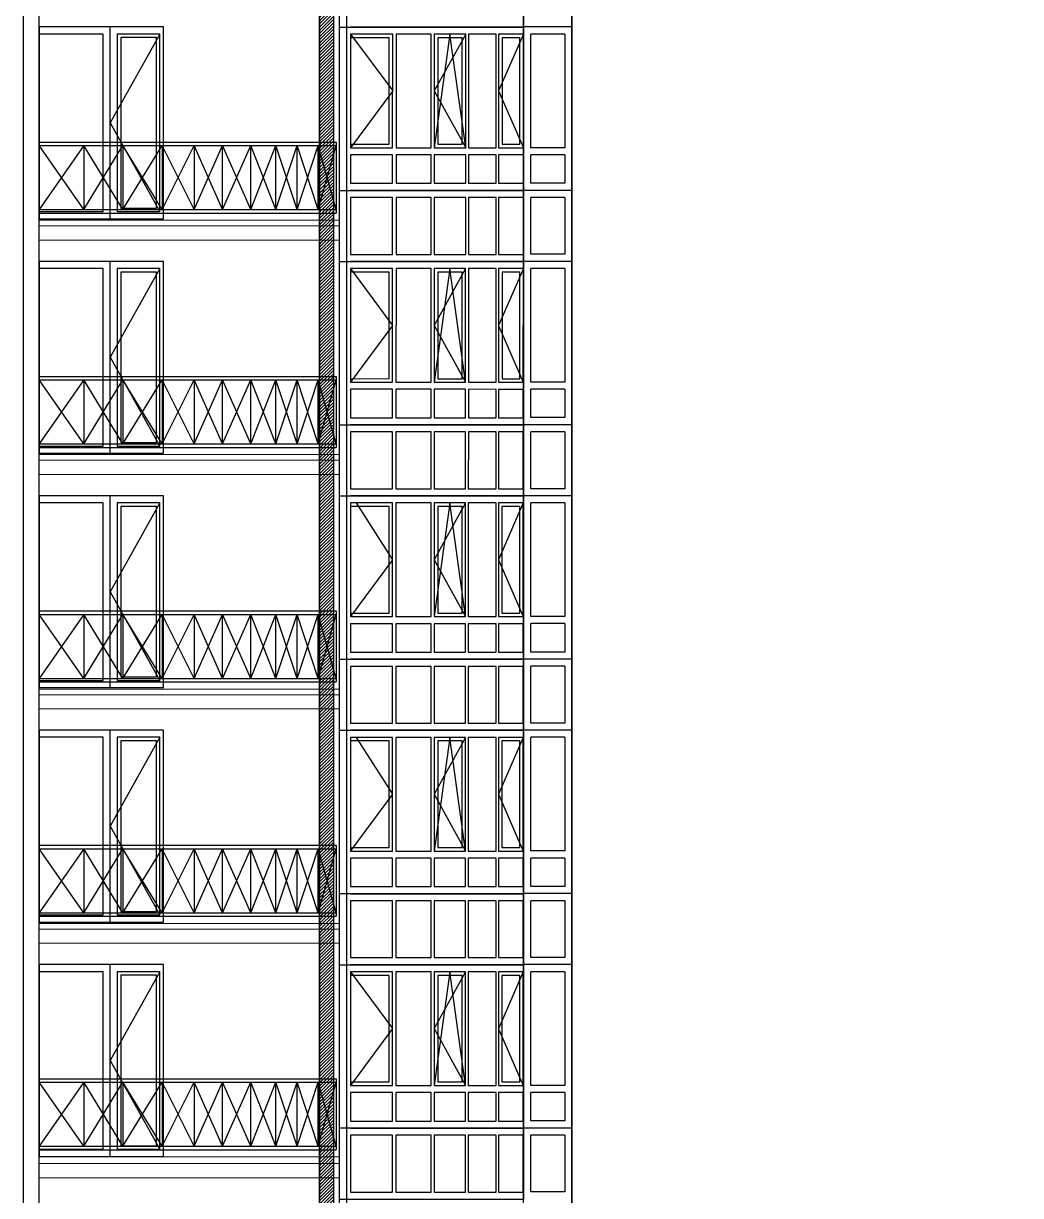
# Model space of a CAD drawing. Header units: inches. Extents: x -634 to 3638, y -6930911 to 5552.
# Drawn here: x 1466.06 to 1480.72, y 3491.61 to 3508.83 of the extents above; entities that cross this region are included whole.
import ezdxf

# ---------------------------------------------------------------- set-up
doc = ezdxf.new("R2010")
doc.units = ezdxf.units.IN
doc.header["$MEASUREMENT"] = 0
doc.linetypes.add('DASHED2', pattern=[9.525, 6.35, -3.175])
doc.layers.add('ELEV', color=134, linetype='Continuous', lineweight=18)
doc.layers.add('WALL_1', color=11, linetype='Continuous', lineweight=15)
for name, color, linetype in [('OGRAJDENIYE', 255, 'Continuous'), ('Okno', 150, 'Continuous'), ('WALL', 243, 'Continuous')]:
    doc.layers.add(name, color=color, linetype=linetype)
pattern_1 = [(45, (1262.311104, 3366.587935), (-0.02343928418428, 0.02343928418428), [])]

msp = doc.modelspace()

# ---------------------------------------------------------------- hatches: boundary and pattern name
at = {"layer": 'ELEV', "linetype": 'Continuous'}
h = msp.add_hatch(dxfattribs=at)
h.set_pattern_fill('ANSI31', color=256, scale=0.01044, style=0)
h.set_pattern_definition(pattern_1)
edge = h.paths.add_edge_path()
edge.add_ellipse((1445.78234, 3471.96182), major_axis=(0, 6932302.83262), ratio=0.00000001506, start_angle=89.999976115149, end_angle=270.000023884851)
edge.add_line((1445.67794, 3474.85168), (1445.67794, 3528.48347))
edge.add_line((1445.67794, 3528.48347), (1445.88675, 3528.48347))
edge.add_line((1445.88675, 3528.48347), (1445.88675, 3474.85168))
h = msp.add_hatch(dxfattribs=at)
h.set_pattern_fill('ANSI31', color=256, scale=0.01044, style=0)
h.set_pattern_definition(pattern_1)
edge = h.paths.add_edge_path()
edge.add_line((1470.41406, 3474.59067), (1470.41406, 3528.48347))
edge.add_line((1470.41406, 3528.48347), (1470.62287, 3528.48347))
edge.add_line((1470.62287, 3528.48347), (1470.62287, 3474.59067))
edge.add_ellipse((1470.51844, 3474.93555), major_axis=(-0.00005, 0.3708), ratio=0.76649681, start_angle=158.442209, end_angle=201.545203)

# ---------------------------------------------------------------- linework, layer by layer
at = {"layer": 'ELEV', "linetype": 'Continuous', "flags": 128}
for points in [[(1470.41406, 3528.48347, 0.02088, 0.02088, 0), (1470.41406, 3474.59067, 0.02088, 0.02088, 0)], [(1470.62287, 3528.48347, 0.02088, 0.02088, 0), (1470.62287, 3474.59067, 0.02088, 0.02088, 0)]]:
    msp.add_lwpolyline(points, format="xyseb", dxfattribs=at)
at = {"layer": 'OGRAJDENIYE', "color": 7, "linetype": 'Continuous'}
for p, q in [((1466.29407, 3507.09153), (1470.65677, 3507.09153)), ((1466.29407, 3507.03932), (1470.65677, 3507.03932)), ((1466.29407, 3507.03932), (1466.29407, 3506.09969)), ((1466.95109, 3506.09969), (1466.29407, 3507.03932)), ((1466.95109, 3507.03932), (1466.29407, 3506.09969)), ((1467.52531, 3506.09969), (1466.95109, 3507.03932)), ((1466.95109, 3506.09969), (1467.52531, 3507.03932)), ((1466.95109, 3507.03932), (1466.95109, 3506.09969)), ((1467.52531, 3507.03932), (1467.52531, 3506.09969)), ((1467.52531, 3506.09969), (1468.09953, 3507.03932)), ((1468.09953, 3506.09969), (1467.52531, 3507.03932)), ((1468.09953, 3507.03932), (1468.09953, 3506.09969)), ((1468.09953, 3506.09969), (1468.56934, 3507.03932)), ((1468.56934, 3506.09969), (1468.09953, 3507.03932)), ((1468.56934, 3506.09969), (1468.98696, 3507.03932)), ((1468.98696, 3506.09969), (1468.56934, 3507.03932)), ((1468.56934, 3507.03932), (1468.56934, 3506.09969)), ((1468.98696, 3506.09969), (1468.98696, 3507.03932)), ((1468.98696, 3506.09969), (1469.40457, 3507.03932)), ((1469.40457, 3506.09969), (1468.98696, 3507.03932)), ((1469.40457, 3506.09969), (1469.40457, 3507.03932)), ((1469.40457, 3506.09969), (1469.76998, 3507.03932)), ((1469.76998, 3506.09969), (1469.40457, 3507.03932)), ((1469.76998, 3506.09969), (1469.76998, 3507.03932)), ((1469.76998, 3506.09969), (1470.0832, 3507.03932)), ((1470.0832, 3506.09969), (1469.76998, 3507.03932)), ((1470.0832, 3506.09969), (1470.0832, 3507.03932)), ((1470.0832, 3506.09969), (1470.39641, 3507.03932)), ((1470.39641, 3506.09969), (1470.0832, 3507.03932)), ((1470.39641, 3506.09969), (1470.39641, 3507.03932)), ((1470.39641, 3506.09969), (1470.65677, 3507.03932)), ((1470.65677, 3506.09969), (1470.39641, 3507.03932)), ((1470.65677, 3507.09153), (1470.65677, 3506.04749)), ((1466.29407, 3506.09969), (1470.65677, 3506.09969)), ((1466.29407, 3506.04749), (1470.65677, 3506.04749)), ((1466.29407, 3503.64621), (1470.65677, 3503.64621)), ((1466.29407, 3503.594), (1470.65677, 3503.594)), ((1466.29407, 3503.594), (1466.29407, 3502.65437)), ((1466.95109, 3502.65437), (1466.29407, 3503.594)), ((1466.95109, 3503.594), (1466.29407, 3502.65437)), ((1467.52531, 3502.65437), (1466.95109, 3503.594)), ((1466.95109, 3502.65437), (1467.52531, 3503.594)), ((1466.95109, 3503.594), (1466.95109, 3502.65437)), ((1467.52531, 3503.594), (1467.52531, 3502.65437)), ((1467.52531, 3502.65437), (1468.09953, 3503.594)), ((1468.09953, 3502.65437), (1467.52531, 3503.594)), ((1468.09953, 3503.594), (1468.09953, 3502.65437)), ((1468.09953, 3502.65437), (1468.56934, 3503.594)), ((1468.56934, 3502.65437), (1468.09953, 3503.594)), ((1468.56934, 3502.65437), (1468.98696, 3503.594)), ((1468.98696, 3502.65437), (1468.56934, 3503.594)), ((1468.56934, 3503.594), (1468.56934, 3502.65437)), ((1468.98696, 3502.65437), (1468.98696, 3503.594)), ((1468.98696, 3502.65437), (1469.40457, 3503.594)), ((1469.40457, 3502.65437), (1468.98696, 3503.594)), ((1469.40457, 3502.65437), (1469.40457, 3503.594)), ((1469.40457, 3502.65437), (1469.76998, 3503.594)), ((1469.76998, 3502.65437), (1469.40457, 3503.594)), ((1469.76998, 3502.65437), (1469.76998, 3503.594)), ((1469.76998, 3502.65437), (1470.0832, 3503.594)), ((1470.0832, 3502.65437), (1469.76998, 3503.594)), ((1470.0832, 3502.65437), (1470.0832, 3503.594)), ((1470.0832, 3502.65437), (1470.39641, 3503.594)), ((1470.39641, 3502.65437), (1470.0832, 3503.594)), ((1470.39641, 3502.65437), (1470.39641, 3503.594)), ((1470.39641, 3502.65437), (1470.65677, 3503.594)), ((1470.65677, 3502.65437), (1470.39641, 3503.594)), ((1470.65677, 3503.64621), (1470.65677, 3502.60217)), ((1466.29407, 3502.65437), (1470.65677, 3502.65437)), ((1466.29407, 3502.60217), (1470.65677, 3502.60217)), ((1466.29407, 3500.20089), (1470.65677, 3500.20089)), ((1466.29407, 3500.14868), (1470.65677, 3500.14868)), ((1466.29407, 3500.14868), (1466.29407, 3499.20905)), ((1466.95109, 3499.20905), (1466.29407, 3500.14868)), ((1466.95109, 3500.14868), (1466.29407, 3499.20905)), ((1467.52531, 3499.20905), (1466.95109, 3500.14868)), ((1466.95109, 3499.20905), (1467.52531, 3500.14868)), ((1466.95109, 3500.14868), (1466.95109, 3499.20905)), ((1467.52531, 3500.14868), (1467.52531, 3499.20905)), ((1467.52531, 3499.20905), (1468.09953, 3500.14868)), ((1468.09953, 3499.20905), (1467.52531, 3500.14868)), ((1468.09953, 3500.14868), (1468.09953, 3499.20905)), ((1468.09953, 3499.20905), (1468.56934, 3500.14868)), ((1468.56934, 3499.20905), (1468.09953, 3500.14868)), ((1468.56934, 3499.20905), (1468.98696, 3500.14868)), ((1468.98696, 3499.20905), (1468.56934, 3500.14868)), ((1468.56934, 3500.14868), (1468.56934, 3499.20905)), ((1468.98696, 3499.20905), (1468.98696, 3500.14868)), ((1468.98696, 3499.20905), (1469.40457, 3500.14868)), ((1469.40457, 3499.20905), (1468.98696, 3500.14868)), ((1469.40457, 3499.20905), (1469.40457, 3500.14868)), ((1469.40457, 3499.20905), (1469.76998, 3500.14868)), ((1469.76998, 3499.20905), (1469.40457, 3500.14868)), ((1469.76998, 3499.20905), (1469.76998, 3500.14868)), ((1469.76998, 3499.20905), (1470.0832, 3500.14868)), ((1470.0832, 3499.20905), (1469.76998, 3500.14868)), ((1470.0832, 3499.20905), (1470.0832, 3500.14868)), ((1470.0832, 3499.20905), (1470.39641, 3500.14868)), ((1470.39641, 3499.20905), (1470.0832, 3500.14868)), ((1470.39641, 3499.20905), (1470.39641, 3500.14868)), ((1470.39641, 3499.20905), (1470.65677, 3500.14868)), ((1470.65677, 3499.20905), (1470.39641, 3500.14868)), ((1470.65677, 3500.20089), (1470.65677, 3499.15685)), ((1466.29407, 3499.20905), (1470.65677, 3499.20905)), ((1466.29407, 3499.15685), (1470.65677, 3499.15685)), ((1466.29407, 3496.75557), (1470.65677, 3496.75557)), ((1466.29407, 3496.70336), (1470.65677, 3496.70336)), ((1466.29407, 3496.70336), (1466.29407, 3495.76373)), ((1466.95109, 3495.76373), (1466.29407, 3496.70336)), ((1466.95109, 3496.70336), (1466.29407, 3495.76373)), ((1467.52531, 3495.76373), (1466.95109, 3496.70336)), ((1466.95109, 3495.76373), (1467.52531, 3496.70336)), ((1466.95109, 3496.70336), (1466.95109, 3495.76373)), ((1467.52531, 3496.70336), (1467.52531, 3495.76373)), ((1467.52531, 3495.76373), (1468.09953, 3496.70336)), ((1468.09953, 3495.76373), (1467.52531, 3496.70336)), ((1468.09953, 3496.70336), (1468.09953, 3495.76373)), ((1468.09953, 3495.76373), (1468.56934, 3496.70336)), ((1468.56934, 3495.76373), (1468.09953, 3496.70336)), ((1468.56934, 3495.76373), (1468.98696, 3496.70336)), ((1468.98696, 3495.76373), (1468.56934, 3496.70336)), ((1468.56934, 3496.70336), (1468.56934, 3495.76373)), ((1468.98696, 3495.76373), (1468.98696, 3496.70336)), ((1468.98696, 3495.76373), (1469.40457, 3496.70336)), ((1469.40457, 3495.76373), (1468.98696, 3496.70336)), ((1469.40457, 3495.76373), (1469.40457, 3496.70336)), ((1469.40457, 3495.76373), (1469.76998, 3496.70336)), ((1469.76998, 3495.76373), (1469.40457, 3496.70336)), ((1469.76998, 3495.76373), (1469.76998, 3496.70336)), ((1469.76998, 3495.76373), (1470.0832, 3496.70336)), ((1470.0832, 3495.76373), (1469.76998, 3496.70336)), ((1470.0832, 3495.76373), (1470.0832, 3496.70336)), ((1470.0832, 3495.76373), (1470.39641, 3496.70336)), ((1470.39641, 3495.76373), (1470.0832, 3496.70336)), ((1470.39641, 3495.76373), (1470.39641, 3496.70336)), ((1470.39641, 3495.76373), (1470.65677, 3496.70336)), ((1470.65677, 3495.76373), (1470.39641, 3496.70336)), ((1470.65677, 3496.75557), (1470.65677, 3495.71153)), ((1466.29407, 3495.76373), (1470.65677, 3495.76373)), ((1466.29407, 3495.71153), (1470.65677, 3495.71153)), ((1466.29407, 3493.32552), (1470.65677, 3493.32552)), ((1466.29407, 3493.27331), (1470.65677, 3493.27331)), ((1466.29407, 3493.27331), (1466.29407, 3492.33368)), ((1466.95109, 3492.33368), (1466.29407, 3493.27331)), ((1466.95109, 3493.27331), (1466.29407, 3492.33368)), ((1467.52531, 3492.33368), (1466.95109, 3493.27331)), ((1466.95109, 3492.33368), (1467.52531, 3493.27331)), ((1466.95109, 3493.27331), (1466.95109, 3492.33368)), ((1467.52531, 3493.27331), (1467.52531, 3492.33368)), ((1467.52531, 3492.33368), (1468.09953, 3493.27331)), ((1468.09953, 3492.33368), (1467.52531, 3493.27331)), ((1468.09953, 3493.27331), (1468.09953, 3492.33368)), ((1468.09953, 3492.33368), (1468.56934, 3493.27331)), ((1468.56934, 3492.33368), (1468.09953, 3493.27331)), ((1468.56934, 3492.33368), (1468.98696, 3493.27331)), ((1468.98696, 3492.33368), (1468.56934, 3493.27331)), ((1468.56934, 3493.27331), (1468.56934, 3492.33368)), ((1468.98696, 3492.33368), (1468.98696, 3493.27331)), ((1468.98696, 3492.33368), (1469.40457, 3493.27331)), ((1469.40457, 3492.33368), (1468.98696, 3493.27331)), ((1469.40457, 3492.33368), (1469.40457, 3493.27331)), ((1469.40457, 3492.33368), (1469.76998, 3493.27331)), ((1469.76998, 3492.33368), (1469.40457, 3493.27331)), ((1469.76998, 3492.33368), (1469.76998, 3493.27331)), ((1469.76998, 3492.33368), (1470.0832, 3493.27331)), ((1470.0832, 3492.33368), (1469.76998, 3493.27331)), ((1470.0832, 3492.33368), (1470.0832, 3493.27331)), ((1470.0832, 3492.33368), (1470.39641, 3493.27331)), ((1470.39641, 3492.33368), (1470.0832, 3493.27331)), ((1470.39641, 3492.33368), (1470.39641, 3493.27331)), ((1470.39641, 3492.33368), (1470.65677, 3493.27331)), ((1470.65677, 3492.33368), (1470.39641, 3493.27331)), ((1470.65677, 3493.32552), (1470.65677, 3492.28148)), ((1466.29407, 3492.33368), (1470.65677, 3492.33368)), ((1466.29407, 3492.28148), (1470.65677, 3492.28148))]:
    msp.add_line(p, q, dxfattribs=at)
at = {"layer": 'Okno', "color": 7}
for p, q in [((1467.33778, 3505.96397), (1467.33778, 3508.78286)), ((1467.33778, 3502.51865), (1467.33778, 3505.33754)), ((1467.33778, 3499.07333), (1467.33778, 3501.89222)), ((1467.33778, 3495.62801), (1467.33778, 3498.4469)), ((1467.33778, 3492.18269), (1467.33778, 3495.00158))]:
    msp.add_line(p, q, dxfattribs=at)
at = {"layer": 'Okno', "color": 7, "linetype": 'Continuous'}
for p, q in [((1474.12402, 3508.78266), (1473.41303, 3508.78266)), ((1474.01962, 3508.67826), (1473.51743, 3508.67826)), ((1474.01962, 3507.0078), (1473.51743, 3507.0078)), ((1474.01962, 3506.9034), (1473.51743, 3506.9034)), ((1474.01962, 3506.48578), (1473.51743, 3506.48578)), ((1474.12402, 3506.38138), (1473.41303, 3506.38138)), ((1474.01962, 3506.27697), (1473.51743, 3506.27697)), ((1474.01962, 3505.44175), (1473.51743, 3505.44175)), ((1474.12402, 3505.33734), (1473.41303, 3505.33734)), ((1474.01962, 3505.23294), (1473.51743, 3505.23294)), ((1474.01962, 3503.56248), (1473.51743, 3503.56248)), ((1474.01962, 3503.45808), (1473.51743, 3503.45808)), ((1474.01962, 3503.04046), (1473.51743, 3503.04046)), ((1474.12402, 3502.93606), (1473.41303, 3502.93606)), ((1474.01962, 3502.83165), (1473.51743, 3502.83165)), ((1474.01962, 3501.99643), (1473.51743, 3501.99643)), ((1474.12402, 3501.89202), (1473.41303, 3501.89202)), ((1474.01962, 3501.78762), (1473.51743, 3501.78762)), ((1474.01962, 3500.11716), (1473.51743, 3500.11716)), ((1474.01962, 3500.01276), (1473.51743, 3500.01276)), ((1474.01962, 3499.59514), (1473.51743, 3499.59514)), ((1474.12402, 3499.49074), (1473.41303, 3499.49074)), ((1474.01962, 3499.38633), (1473.51743, 3499.38633)), ((1474.01962, 3498.55111), (1473.51743, 3498.55111)), ((1474.12402, 3498.4467), (1473.41303, 3498.4467)), ((1474.01962, 3498.3423), (1473.51743, 3498.3423)), ((1474.01962, 3496.67184), (1473.51743, 3496.67184)), ((1474.01962, 3496.56744), (1473.51743, 3496.56744)), ((1474.01962, 3496.14982), (1473.51743, 3496.14982)), ((1474.12402, 3496.04542), (1473.41303, 3496.04542)), ((1474.01962, 3495.94101), (1473.51743, 3495.94101)), ((1474.01962, 3495.10579), (1473.51743, 3495.10579)), ((1474.12402, 3495.00138), (1473.41303, 3495.00138)), ((1474.01962, 3494.89698), (1473.51743, 3494.89698)), ((1474.01962, 3493.22652), (1473.51743, 3493.22652)), ((1474.01962, 3493.12212), (1473.51743, 3493.12212)), ((1474.01962, 3492.7045), (1473.51743, 3492.7045)), ((1474.12402, 3492.6001), (1473.41303, 3492.6001)), ((1474.01962, 3492.49569), (1473.51743, 3492.49569)), ((1474.01962, 3491.66047), (1473.51743, 3491.66047))]:
    msp.add_line(p, q, dxfattribs=at)
at = {"layer": 'Okno', "color": 7, "linetype": 'DASHED2', "ltscale": 0.4}
for p, q in [((1468.0686, 3508.67846), (1467.33778, 3507.37342)), ((1470.8688, 3508.67712), (1471.48898, 3507.84183)), ((1472.33114, 3508.67697), (1472.09986, 3507.00654)), ((1472.56224, 3508.67695), (1472.09995, 3507.84177)), ((1472.56207, 3507.00649), (1472.33114, 3508.67697)), ((1473.40998, 3508.67686), (1473.04419, 3507.84167)), ((1471.48898, 3507.84183), (1470.86862, 3507.00667)), ((1472.09995, 3507.84177), (1472.56207, 3507.00649)), ((1473.04419, 3507.84167), (1473.40981, 3507.0064)), ((1467.33778, 3507.37342), (1468.0686, 3506.06837)), ((1468.0686, 3505.23314), (1467.33778, 3503.9281)), ((1470.86844, 3505.2318), (1471.48862, 3504.39651)), ((1472.33078, 3505.23165), (1472.0995, 3503.56122)), ((1472.56188, 3505.23163), (1472.09959, 3504.39645)), ((1472.5617, 3503.56117), (1472.33078, 3505.23165)), ((1473.40962, 3505.23154), (1473.04382, 3504.39635)), ((1471.48862, 3504.39651), (1470.86826, 3503.56135)), ((1472.09959, 3504.39645), (1472.5617, 3503.56117)), ((1473.04382, 3504.39635), (1473.40944, 3503.56108)), ((1467.33778, 3503.9281), (1468.0686, 3502.62305)), ((1468.0686, 3501.78782), (1467.33778, 3500.48278)), ((1470.95368, 3501.78648), (1471.48825, 3500.95119)), ((1472.33041, 3501.78633), (1472.09914, 3500.1159)), ((1472.56152, 3501.78631), (1472.09922, 3500.95113)), ((1472.56134, 3500.11585), (1472.33041, 3501.78633)), ((1473.40926, 3501.78622), (1473.04346, 3500.95103)), ((1471.48825, 3500.95119), (1470.86812, 3500.1204)), ((1472.09922, 3500.95113), (1472.56134, 3500.11585)), ((1473.04346, 3500.95103), (1473.40908, 3500.11576)), ((1467.33778, 3500.48278), (1468.0686, 3499.17773)), ((1468.0686, 3498.3425), (1467.33778, 3497.03746)), ((1470.95332, 3498.34116), (1471.48789, 3497.50587)), ((1472.33005, 3498.34101), (1472.09878, 3496.67058)), ((1472.56115, 3498.34099), (1472.09886, 3497.50581)), ((1472.56098, 3496.67053), (1472.33005, 3498.34101)), ((1473.40889, 3498.3409), (1473.0431, 3497.50571)), ((1471.48789, 3497.50587), (1470.86776, 3496.67508)), ((1472.09886, 3497.50581), (1472.56098, 3496.67053)), ((1473.0431, 3497.50571), (1473.40872, 3496.67044)), ((1467.33778, 3497.03746), (1468.0686, 3495.73241)), ((1468.0686, 3494.89718), (1467.33778, 3493.59214)), ((1470.86735, 3494.89584), (1471.48753, 3494.06055)), ((1472.32969, 3494.89569), (1472.09841, 3493.22526)), ((1472.56079, 3494.89567), (1472.0985, 3494.06049)), ((1472.56062, 3493.22521), (1472.32969, 3494.89569)), ((1473.40853, 3494.89558), (1473.04274, 3494.06039)), ((1471.48753, 3494.06055), (1470.86717, 3493.22539)), ((1472.0985, 3494.06049), (1472.56062, 3493.22521)), ((1473.04274, 3494.06039), (1473.40836, 3493.22512)), ((1467.33778, 3493.59214), (1468.0686, 3492.28709))]:
    msp.add_line(p, q, dxfattribs=at)
at = {"layer": 'Okno', "color": 7, "linetype": 'Continuous'}
msp.add_lwpolyline([(1473.41303, 3522.87715), (1474.12402, 3522.87715), (1474.12402, 3475.3735), (1473.41303, 3475.3735)], close=True, dxfattribs=at)
at = {"layer": 'Okno', "color": 7}
for points in [[(1470.7122, 3508.78154), (1473.41658, 3508.78126), (1473.41669, 3509.8253), (1470.86892, 3509.82556)], [(1470.71195, 3506.38026), (1473.41633, 3506.37998), (1473.41658, 3508.78126), (1470.86881, 3508.78153)], [(1470.71184, 3505.33622), (1473.41622, 3505.33594), (1473.41633, 3506.37998), (1470.86856, 3506.38024)], [(1470.71159, 3502.93494), (1473.41597, 3502.93466), (1473.41622, 3505.33594), (1470.86845, 3505.33621)], [(1470.71148, 3501.8909), (1473.41586, 3501.89062), (1473.41597, 3502.93466), (1470.86819, 3502.93492)], [(1470.71123, 3499.48962), (1473.41561, 3499.48934), (1473.41586, 3501.89062), (1470.86808, 3501.89089)], [(1470.71112, 3498.44558), (1473.4155, 3498.4453), (1473.41561, 3499.48934), (1470.86783, 3499.4896)], [(1470.86747, 3496.04428), (1473.41524, 3496.04402), (1473.4155, 3498.4453), (1470.86772, 3498.44557)], [(1470.71076, 3495.00026), (1473.41513, 3494.99998), (1473.41524, 3496.04402), (1470.71087, 3496.0443)], [(1470.86711, 3492.59896), (1473.41488, 3492.5987), (1473.41513, 3494.99998), (1470.86736, 3495.00025)], [(1470.71039, 3491.55494), (1473.41477, 3491.55466), (1473.41488, 3492.5987), (1470.7105, 3492.59898)]]:
    msp.add_lwpolyline(points, dxfattribs=at)
for points in [[(1468.12081, 3508.78286), (1466.29407, 3508.78286), (1466.29407, 3505.96397), (1468.12081, 3505.96397)], [(1467.23337, 3508.67846), (1466.29407, 3508.67846), (1466.29407, 3506.06837), (1467.23337, 3506.06837), (1467.23337, 3508.67846)], [(1468.0686, 3508.67846), (1467.44218, 3508.67846), (1467.44218, 3506.06837), (1468.0686, 3506.06837), (1468.0686, 3508.67846)], [(1468.0164, 3508.62626), (1467.49438, 3508.62626), (1467.49438, 3506.12057), (1468.0164, 3506.12057), (1468.0164, 3508.62626)], [(1471.48907, 3508.67706), (1470.8688, 3508.67712), (1470.86862, 3507.00667), (1471.48889, 3507.0066)], [(1471.43686, 3508.62486), (1470.86879, 3508.62492), (1470.86863, 3507.05887), (1471.43669, 3507.05881), (1471.43686, 3508.62486)], [(1472.05558, 3508.677), (1471.53837, 3508.67705), (1471.5382, 3507.0066), (1472.0554, 3507.00654)], [(1472.56224, 3508.67695), (1472.10004, 3508.67699), (1472.09986, 3507.00654), (1472.56207, 3507.00649)], [(1472.51003, 3508.62475), (1472.15223, 3508.62479), (1472.15207, 3507.05873), (1472.50987, 3507.0587), (1472.51003, 3508.62475)], [(1473.00985, 3508.6769), (1472.60174, 3508.67694), (1472.60157, 3507.00648), (1473.00967, 3507.00644)], [(1473.40998, 3508.67686), (1473.04427, 3508.6769), (1473.0441, 3507.00644), (1473.40981, 3507.0064)], [(1473.35777, 3508.62466), (1473.09647, 3508.62469), (1473.09631, 3507.05863), (1473.35761, 3507.05861), (1473.35777, 3508.62466)], [(1471.48888, 3506.9022), (1470.86861, 3506.90226), (1470.86857, 3506.48465), (1471.48883, 3506.48458)], [(1472.05539, 3506.90214), (1471.53819, 3506.90219), (1471.53814, 3506.48458), (1472.05535, 3506.48452)], [(1472.56205, 3506.90208), (1472.09985, 3506.90213), (1472.09981, 3506.48452), (1472.56201, 3506.48447)], [(1473.00966, 3506.90204), (1472.60156, 3506.90208), (1472.60151, 3506.48447), (1473.00962, 3506.48442)], [(1473.40979, 3506.902), (1473.04409, 3506.90203), (1473.04404, 3506.48442), (1473.40975, 3506.48438)], [(1471.48881, 3506.27578), (1470.86855, 3506.27584), (1470.86846, 3505.44061), (1471.48873, 3505.44055)], [(1472.05532, 3506.27572), (1471.53812, 3506.27577), (1471.53803, 3505.44054), (1472.05524, 3505.44049)], [(1472.56199, 3506.27566), (1472.09978, 3506.27571), (1472.0997, 3505.44048), (1472.5619, 3505.44043)], [(1473.0096, 3506.27562), (1472.60149, 3506.27566), (1472.6014, 3505.44043), (1473.00951, 3505.44039)], [(1473.40973, 3506.27557), (1473.04402, 3506.27561), (1473.04393, 3505.44038), (1473.40964, 3505.44034)], [(1468.12081, 3505.33754), (1466.29407, 3505.33754), (1466.29407, 3502.51865), (1468.12081, 3502.51865)], [(1467.23337, 3505.23314), (1466.29407, 3505.23314), (1466.29407, 3502.62305), (1467.23337, 3502.62305), (1467.23337, 3505.23314)], [(1468.0686, 3505.23314), (1467.44218, 3505.23314), (1467.44218, 3502.62305), (1468.0686, 3502.62305), (1468.0686, 3505.23314)], [(1468.0164, 3505.18094), (1467.49438, 3505.18094), (1467.49438, 3502.67525), (1468.0164, 3502.67525), (1468.0164, 3505.18094)], [(1471.4887, 3505.23174), (1470.86844, 3505.2318), (1470.86826, 3503.56135), (1471.48853, 3503.56128)], [(1471.4365, 3505.17954), (1470.86843, 3505.1796), (1470.86827, 3503.61355), (1471.43633, 3503.61349), (1471.4365, 3505.17954)], [(1472.05522, 3505.23168), (1471.53801, 3505.23173), (1471.53783, 3503.56128), (1472.05504, 3503.56122)], [(1472.56188, 3505.23163), (1472.09967, 3505.23167), (1472.0995, 3503.56122), (1472.5617, 3503.56117)], [(1472.50967, 3505.17943), (1472.15187, 3505.17947), (1472.15171, 3503.61341), (1472.50951, 3503.61338), (1472.50967, 3505.17943)], [(1473.00949, 3505.23158), (1472.60138, 3505.23162), (1472.60121, 3503.56116), (1473.00931, 3503.56112)], [(1473.40962, 3505.23154), (1473.04391, 3505.23158), (1473.04374, 3503.56112), (1473.40944, 3503.56108)], [(1473.35741, 3505.17934), (1473.09611, 3505.17937), (1473.09594, 3503.61331), (1473.35725, 3503.61329), (1473.35741, 3505.17934)], [(1471.48852, 3503.45688), (1470.86825, 3503.45694), (1470.86821, 3503.03933), (1471.48847, 3503.03926)], [(1472.05503, 3503.45682), (1471.53782, 3503.45687), (1471.53778, 3503.03926), (1472.05498, 3503.0392)], [(1472.56169, 3503.45676), (1472.09949, 3503.45681), (1472.09944, 3503.0392), (1472.56165, 3503.03915)], [(1473.0093, 3503.45672), (1472.6012, 3503.45676), (1472.60115, 3503.03915), (1473.00926, 3503.0391)], [(1473.40943, 3503.45668), (1473.04372, 3503.45671), (1473.04368, 3503.0391), (1473.40939, 3503.03906)], [(1471.48845, 3502.83046), (1470.86818, 3502.83052), (1470.8681, 3501.99529), (1471.48836, 3501.99523)], [(1472.05496, 3502.8304), (1471.53776, 3502.83045), (1471.53767, 3501.99522), (1472.05487, 3501.99517)], [(1472.56163, 3502.83034), (1472.09942, 3502.83039), (1472.09933, 3501.99516), (1472.56154, 3501.99511)], [(1473.00924, 3502.8303), (1472.60113, 3502.83034), (1472.60104, 3501.99511), (1473.00915, 3501.99507)], [(1473.40937, 3502.83025), (1473.04366, 3502.83029), (1473.04357, 3501.99506), (1473.40928, 3501.99502)], [(1468.12081, 3501.89222), (1466.29407, 3501.89222), (1466.29407, 3499.07333), (1468.12081, 3499.07333)], [(1467.23337, 3501.78782), (1466.29407, 3501.78782), (1466.29407, 3499.17773), (1467.23337, 3499.17773), (1467.23337, 3501.78782)], [(1468.0686, 3501.78782), (1467.44218, 3501.78782), (1467.44218, 3499.17773), (1468.0686, 3499.17773), (1468.0686, 3501.78782)], [(1468.0164, 3501.73562), (1467.49438, 3501.73562), (1467.49438, 3499.22993), (1468.0164, 3499.22993), (1468.0164, 3501.73562)], [(1471.48834, 3501.78642), (1470.86807, 3501.78648), (1470.8679, 3500.11603), (1471.48817, 3500.11596)], [(1471.43613, 3501.73422), (1470.86807, 3501.73428), (1470.8679, 3500.16823), (1471.43597, 3500.16817), (1471.43613, 3501.73422)], [(1472.05485, 3501.78636), (1471.53765, 3501.78641), (1471.53747, 3500.11596), (1472.05468, 3500.1159)], [(1472.56152, 3501.78631), (1472.09931, 3501.78635), (1472.09914, 3500.1159), (1472.56134, 3500.11585)], [(1472.50931, 3501.73411), (1472.15151, 3501.73415), (1472.15134, 3500.16809), (1472.50914, 3500.16806), (1472.50931, 3501.73411)], [(1473.00913, 3501.78626), (1472.60102, 3501.7863), (1472.60085, 3500.11584), (1473.00895, 3500.1158)], [(1473.40926, 3501.78622), (1473.04355, 3501.78626), (1473.04337, 3500.1158), (1473.40908, 3500.11576)], [(1473.35705, 3501.73402), (1473.09575, 3501.73405), (1473.09558, 3500.16799), (1473.35688, 3500.16797), (1473.35705, 3501.73402)], [(1471.48815, 3500.01156), (1470.86789, 3500.01162), (1470.86784, 3499.59401), (1471.48811, 3499.59394)], [(1472.05467, 3500.0115), (1471.53746, 3500.01155), (1471.53742, 3499.59394), (1472.05462, 3499.59388)], [(1472.56133, 3500.01144), (1472.09913, 3500.01149), (1472.09908, 3499.59388), (1472.56129, 3499.59383)], [(1473.00894, 3500.0114), (1472.60083, 3500.01144), (1472.60079, 3499.59383), (1473.0089, 3499.59378)], [(1473.40907, 3500.01136), (1473.04336, 3500.01139), (1473.04332, 3499.59378), (1473.40903, 3499.59374)], [(1471.48809, 3499.38514), (1470.86782, 3499.3852), (1470.86773, 3498.54997), (1471.488, 3498.54991)], [(1472.0546, 3499.38508), (1471.5374, 3499.38513), (1471.53731, 3498.5499), (1472.05451, 3498.54985)], [(1472.56126, 3499.38502), (1472.09906, 3499.38507), (1472.09897, 3498.54984), (1472.56118, 3498.54979)], [(1473.00887, 3499.38498), (1472.60077, 3499.38502), (1472.60068, 3498.54979), (1473.00879, 3498.54975)], [(1473.409, 3499.38493), (1473.0433, 3499.38497), (1473.04321, 3498.54974), (1473.40892, 3498.5497)], [(1468.12081, 3498.4469), (1466.29407, 3498.4469), (1466.29407, 3495.62801), (1468.12081, 3495.62801)], [(1467.23337, 3498.3425), (1466.29407, 3498.3425), (1466.29407, 3495.73241), (1467.23337, 3495.73241), (1467.23337, 3498.3425)], [(1468.0686, 3498.3425), (1467.44218, 3498.3425), (1467.44218, 3495.73241), (1468.0686, 3495.73241), (1468.0686, 3498.3425)], [(1468.0164, 3498.2903), (1467.49438, 3498.2903), (1467.49438, 3495.78461), (1468.0164, 3495.78461), (1468.0164, 3498.2903)], [(1471.48798, 3498.3411), (1470.86771, 3498.34116), (1470.86754, 3496.67071), (1471.4878, 3496.67064)], [(1471.43577, 3498.2889), (1470.86771, 3498.28896), (1470.86754, 3496.72291), (1471.43561, 3496.72285), (1471.43577, 3498.2889)], [(1472.05449, 3498.34104), (1471.53729, 3498.34109), (1471.53711, 3496.67064), (1472.05432, 3496.67058)], [(1472.56115, 3498.34099), (1472.09895, 3498.34104), (1472.09878, 3496.67058), (1472.56098, 3496.67053)], [(1472.50895, 3498.28879), (1472.15115, 3498.28883), (1472.15098, 3496.72277), (1472.50878, 3496.72274), (1472.50895, 3498.28879)], [(1473.00876, 3498.34094), (1472.60066, 3498.34098), (1472.60048, 3496.67052), (1473.00859, 3496.67048)], [(1473.40889, 3498.3409), (1473.04319, 3498.34094), (1473.04301, 3496.67048), (1473.40872, 3496.67044)], [(1473.35669, 3498.2887), (1473.09538, 3498.28873), (1473.09522, 3496.72267), (1473.35652, 3496.72265), (1473.35669, 3498.2887)], [(1471.48779, 3496.56624), (1470.86753, 3496.5663), (1470.86748, 3496.14869), (1471.48775, 3496.14862)], [(1472.0543, 3496.56618), (1471.5371, 3496.56623), (1471.53706, 3496.14862), (1472.05426, 3496.14856)], [(1472.56097, 3496.56612), (1472.09876, 3496.56617), (1472.09872, 3496.14856), (1472.56092, 3496.14851)], [(1473.00858, 3496.56608), (1472.60047, 3496.56612), (1472.60043, 3496.14851), (1473.00853, 3496.14846)], [(1473.40871, 3496.56604), (1473.043, 3496.56607), (1473.04296, 3496.14846), (1473.40866, 3496.14842)], [(1471.48773, 3495.93982), (1470.86746, 3495.93988), (1470.86737, 3495.10465), (1471.48764, 3495.10459)], [(1472.05424, 3495.93976), (1471.53703, 3495.93981), (1471.53695, 3495.10458), (1472.05415, 3495.10453)], [(1472.5609, 3495.9397), (1472.0987, 3495.93975), (1472.09861, 3495.10452), (1472.56081, 3495.10447)], [(1473.00851, 3495.93966), (1472.60041, 3495.9397), (1472.60032, 3495.10447), (1473.00842, 3495.10443)], [(1473.40864, 3495.93961), (1473.04293, 3495.93965), (1473.04285, 3495.10442), (1473.40855, 3495.10438)], [(1468.12081, 3495.00158), (1466.29407, 3495.00158), (1466.29407, 3492.18269), (1468.12081, 3492.18269)], [(1467.23337, 3494.89718), (1466.29407, 3494.89718), (1466.29407, 3492.28709), (1467.23337, 3492.28709), (1467.23337, 3494.89718)], [(1468.0686, 3494.89718), (1467.44218, 3494.89718), (1467.44218, 3492.28709), (1468.0686, 3492.28709), (1468.0686, 3494.89718)], [(1468.0164, 3494.84498), (1467.49438, 3494.84498), (1467.49438, 3492.33929), (1468.0164, 3492.33929), (1468.0164, 3494.84498)], [(1471.48762, 3494.89578), (1470.86735, 3494.89584), (1470.86717, 3493.22539), (1471.48744, 3493.22532)], [(1471.43541, 3494.84358), (1470.86734, 3494.84364), (1470.86718, 3493.27759), (1471.43524, 3493.27753), (1471.43541, 3494.84358)], [(1472.05413, 3494.89572), (1471.53692, 3494.89577), (1471.53675, 3493.22532), (1472.05395, 3493.22526)], [(1472.56079, 3494.89567), (1472.09859, 3494.89572), (1472.09841, 3493.22526), (1472.56062, 3493.22521)], [(1472.50859, 3494.84347), (1472.15078, 3494.84351), (1472.15062, 3493.27745), (1472.50842, 3493.27742), (1472.50859, 3494.84347)], [(1473.0084, 3494.89562), (1472.6003, 3494.89566), (1472.60012, 3493.2252), (1473.00823, 3493.22516)], [(1473.40853, 3494.89558), (1473.04283, 3494.89562), (1473.04265, 3493.22516), (1473.40836, 3493.22512)], [(1473.35633, 3494.84338), (1473.09502, 3494.84341), (1473.09486, 3493.27735), (1473.35616, 3493.27733), (1473.35633, 3494.84338)], [(1471.48743, 3493.12092), (1470.86716, 3493.12098), (1470.86712, 3492.70337), (1471.48739, 3492.7033)], [(1472.05394, 3493.12086), (1471.53674, 3493.12091), (1471.53669, 3492.7033), (1472.0539, 3492.70324)], [(1472.56061, 3493.1208), (1472.0984, 3493.12085), (1472.09836, 3492.70324), (1472.56056, 3492.70319)], [(1473.00822, 3493.12076), (1472.60011, 3493.1208), (1472.60007, 3492.70319), (1473.00817, 3492.70314)], [(1473.40835, 3493.12072), (1473.04264, 3493.12075), (1473.04259, 3492.70314), (1473.4083, 3492.7031)], [(1471.48736, 3492.4945), (1470.8671, 3492.49456), (1470.86701, 3491.65933), (1471.48728, 3491.65927)], [(1472.05388, 3492.49444), (1471.53667, 3492.49449), (1471.53658, 3491.65926), (1472.05379, 3491.65921)], [(1472.56054, 3492.49438), (1472.09834, 3492.49443), (1472.09825, 3491.6592), (1472.56045, 3491.65915)], [(1473.00815, 3492.49434), (1472.60004, 3492.49438), (1472.59996, 3491.65915), (1473.00806, 3491.65911)], [(1473.40828, 3492.49429), (1473.04257, 3492.49433), (1473.04249, 3491.6591), (1473.40819, 3491.65906)]]:
    msp.add_lwpolyline(points, close=True, dxfattribs=at)
at = {"layer": 'Okno', "color": 7, "linetype": 'Continuous'}
for points in [[(1473.51743, 3507.0078), (1473.51743, 3508.67826)], [(1474.01962, 3508.67826), (1474.01962, 3507.0078)], [(1473.51743, 3506.48578), (1473.51743, 3506.9034)], [(1474.01962, 3506.9034), (1474.01962, 3506.48578)], [(1473.51743, 3505.44175), (1473.51743, 3506.27697)], [(1474.01962, 3506.27697), (1474.01962, 3505.44175)], [(1473.51743, 3503.56248), (1473.51743, 3505.23294)], [(1474.01962, 3505.23294), (1474.01962, 3503.56248)], [(1473.51743, 3503.04046), (1473.51743, 3503.45808)], [(1474.01962, 3503.45808), (1474.01962, 3503.04046)], [(1473.51743, 3501.99643), (1473.51743, 3502.83165)], [(1474.01962, 3502.83165), (1474.01962, 3501.99643)], [(1473.51743, 3500.11716), (1473.51743, 3501.78762)], [(1474.01962, 3501.78762), (1474.01962, 3500.11716)], [(1473.51743, 3499.59514), (1473.51743, 3500.01276)], [(1474.01962, 3500.01276), (1474.01962, 3499.59514)], [(1473.51743, 3498.55111), (1473.51743, 3499.38633)], [(1474.01962, 3499.38633), (1474.01962, 3498.55111)], [(1473.51743, 3496.67184), (1473.51743, 3498.3423)], [(1474.01962, 3498.3423), (1474.01962, 3496.67184)], [(1473.51743, 3496.14982), (1473.51743, 3496.56744)], [(1474.01962, 3496.56744), (1474.01962, 3496.14982)], [(1473.51743, 3495.10579), (1473.51743, 3495.94101)], [(1474.01962, 3495.94101), (1474.01962, 3495.10579)], [(1473.51743, 3493.22652), (1473.51743, 3494.89698)], [(1474.01962, 3494.89698), (1474.01962, 3493.22652)], [(1473.51743, 3492.7045), (1473.51743, 3493.12212)], [(1474.01962, 3493.12212), (1474.01962, 3492.7045)], [(1473.51743, 3491.66047), (1473.51743, 3492.49569)], [(1474.01962, 3492.49569), (1474.01962, 3491.66047)]]:
    msp.add_lwpolyline(points, dxfattribs=at)
at = {"layer": 'WALL', "color": 7}
for p, q in [((1473.41303, 3474.59047), (1473.41303, 3524.75642)), ((1474.12401, 3474.59067), (1474.12434, 3524.75662)), ((1466.06229, 3474.85168), (1466.06229, 3523.71258)), ((1466.29407, 3474.59067), (1466.29407, 3523.71258)), ((1470.8131, 3475.37237), (1470.81812, 3523.16835)), ((1470.70897, 3474.85168), (1470.70897, 3522.87735)), ((1473.41335, 3474.85168), (1473.41335, 3522.87735))]:
    msp.add_line(p, q, dxfattribs=at)
at = {"layer": 'WALL_1', "color": 7, "linetype": 'Continuous'}
for p, q in [((1466.29407, 3505.94309), (1470.70897, 3505.94309)), ((1466.29407, 3505.85956), (1470.70897, 3505.85956)), ((1466.29407, 3505.65076), (1470.70897, 3505.65076)), ((1466.29407, 3502.49777), (1470.70897, 3502.49777)), ((1466.29407, 3502.41424), (1470.70897, 3502.41424)), ((1466.29407, 3502.20544), (1470.70897, 3502.20544)), ((1466.29407, 3499.05245), (1470.70897, 3499.05245)), ((1466.29407, 3498.96892), (1470.70897, 3498.96892)), ((1466.29407, 3498.76012), (1470.70897, 3498.76012)), ((1466.29407, 3495.60713), (1470.70897, 3495.60713)), ((1466.29407, 3495.5236), (1470.70897, 3495.5236)), ((1466.29407, 3495.3148), (1470.70897, 3495.3148)), ((1466.29407, 3492.17708), (1470.70897, 3492.17708)), ((1466.29407, 3492.07828), (1470.70897, 3492.07828)), ((1466.29407, 3491.86948), (1470.70897, 3491.86948))]:
    msp.add_line(p, q, dxfattribs=at)

doc.saveas('drawing.dxf')
